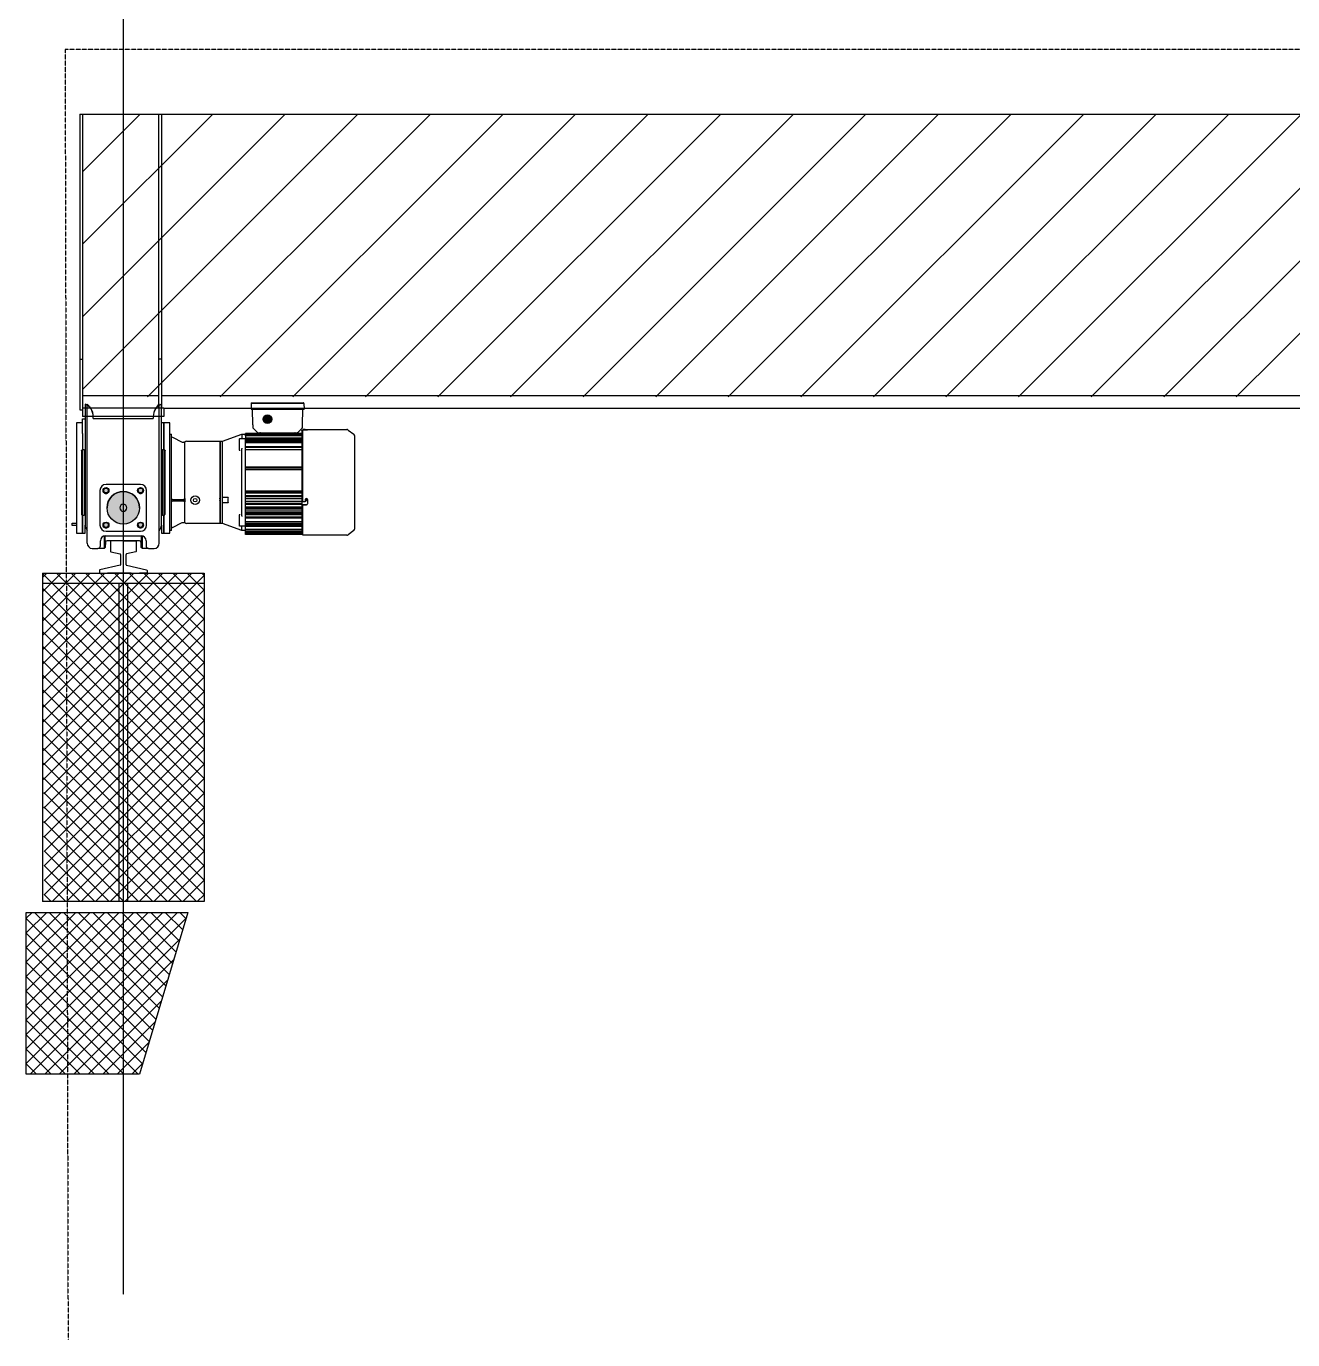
# Model space of a CAD drawing. Extents: x -599358 to 2865263, y -1062760 to 486533.
# Drawn here: x 236961 to 240878, y -695867 to -691802 of the extents above; entities that cross this region are included whole.
import ezdxf

# ---------------------------------------------------------------- set-up
doc = ezdxf.new("R2010")
doc.units = 0
doc.linetypes.add('DASH', pattern=[0.35, 0.25, -0.1])
doc.linetypes.add('DOTE', pattern=[2.42, 2, -0.2, 0.02, -0.2])
for name, color, linetype in [('06A-01-03', 7, 'Continuous'), ('5剖面线层', 2, 'Continuous'), ('A-AXIS-DOTE', 14, 'DOTE'), ('A-HATCH-1', 252, 'Continuous'), ('A-HATCH-2', 251, 'Continuous'), ('A-LIN-V', 9, 'Continuous'), ('FAG16-10.01MA1-被', 7, 'Continuous'), ('FAG16-10.02MA1-被', 7, 'Continuous'), ('FAG16-10MA1-端梁结构', 7, 'Continuous'), ('FAG16-20.02MA1-轴', 7, 'Continuous'), ('FHSGH10105-主梁-01', 7, 'Continuous'), ('FHSGH10105-主梁-02', 7, 'Continuous'), ('FHSGH10105-主梁-04', 7, 'Continuous'), ('FHSGH10105-主梁-06', 7, 'Continuous'), ('G80接口', 7, 'Continuous'), ('G80箱体', 7, 'Continuous'), ('六角头螺栓_M5-135', 7, 'Continuous'), ('后端盖', 7, 'Continuous'), ('左缓冲器_M', 7, 'Continuous'), ('接线盒', 7, 'Continuous'), ('接线盒盖', 7, 'Continuous'), ('机壳', 7, 'Continuous'), ('电机接线盒密封垫', 7, 'Continuous'), ('端梁装置_M', 7, 'Continuous'), ('端盖', 7, 'Continuous'), ('连接板', 7, 'Continuous'), ('齿轴1', 7, 'Continuous')]:
    doc.layers.add(name, color=color, linetype=linetype)

# ---------------------------------------------------------------- blocks, each defined once
blk = doc.blocks.new('zw$F472')
at = {"layer": '5剖面线层'}
h = blk.add_hatch(color=250, dxfattribs=at)
h.dxf.hatch_style = 1
h.paths.add_polyline_path([(78, 46, 1), (14, 46, 1)])
at = {"layer": '左缓冲器_M', "color": 7, "linetype": 'Continuous'}
for p, q in [((0, 80), (0, 12)), ((80, 92), (12, 92)), ((80, 92), (12, 92)), ((92, 12), (92, 80)), ((12, 0), (80, 0))]:
    blk.add_line(p, q, dxfattribs=at)
blk.add_circle((46, 46), 32, dxfattribs=at)
blk.add_circle((46, 46), 32, dxfattribs=at)
for centre, radius, start, end in [((12, 80), 12, 90, 180), ((12, 80), 12, 90, 180), ((12, 80), 5.76, 0, 359.9997), ((12, 80), 5.76, 179.9997, 359.9997), ((46, 46), 32, 0, 179.9997), ((80, 80), 5.77, 0, 359.9997), ((80, 80), 5.76, 138.2865, 359.9997), ((80, 80), 5.76, 179.9997, 359.9997), ((80, 80), 12, 0, 90), ((80, 80), 12, 0, 90), ((80, 80), 5.76, 0, 30.6637), ((12, 12), 12, 180, 270), ((12, 12), 5.76, 0, 359.9997), ((12, 12), 5.76, 179.9997, 359.9997), ((80, 12), 5.76, 0, 359.9997), ((80, 12), 5.76, 179.9997, 359.9997), ((80, 12), 5.77, 240.2721, 271.2954), ((80, 12), 5.77, 240.2724, 271.2951), ((80, 12), 12, 270, 0)]:
    blk.add_arc(centre, radius, start, end, dxfattribs=at)
at = {"layer": '端梁装置_M', "color": 7, "linetype": 'Continuous'}
for centre, start in [((12, 80), 0), ((12, 80), 179.9997), ((80, 80), 0), ((80, 80), 179.9997), ((12, 12), 0), ((12, 12), 179.9997), ((80, 12), 0), ((80, 12), 179.9997)]:
    blk.add_arc(centre, 4.8, start, 359.9997, dxfattribs=at)

msp = doc.modelspace()

# ---------------------------------------------------------------- hatches: boundary and pattern name
at = {"layer": '5剖面线层'}
h = msp.add_hatch(color=4, dxfattribs=at)
h.dxf.hatch_style = 1
h.paths.add_polyline_path([(237720, -693017.6, 1), (237692.9, -693017.6, 1)])
h = msp.add_hatch(color=4, dxfattribs=at)
h.dxf.hatch_style = 1
h.paths.add_polyline_path([(237306.5, -693238.5, -0.999997), (237321.5, -693238.5, -0.999997), (237306.5, -693238.5)])
h.paths.add_polyline_path([(237199.6, -693238.5, -0.999997), (237214.7, -693238.5, -0.999997), (237199.6, -693238.5)])
h.paths.add_polyline_path([(237199.6, -693345.3, -0.999997), (237214.7, -693345.3, -0.999996)])
h.paths.add_polyline_path([(237306.5, -693345.3, -0.999997), (237321.5, -693345.3, -0.999997)])
at = {"layer": 'A-HATCH-1'}
h = msp.add_hatch(dxfattribs=at)
h.set_pattern_fill('ANSI31', color=4, scale=100, angle=180)
h.set_pattern_definition([(45, (-1151239.83, -1271056.52), (-112.253202, 112.253202), [])])
h.paths.add_polyline_path([(244910.6, -692074), (237134.9, -692074), (237134.9, -692949), (244910.6, -692949)])
at = {"layer": 'A-HATCH-2'}
h = msp.add_hatch(dxfattribs=at)
h.set_pattern_fill('ANSI37', color=256, scale=20)
h.set_pattern_definition([(45, (2005835.228, -1269966.52), (-22.4506403, 22.4506403), []), (135, (2005835.228, -1269966.52), (-22.4506403, -22.4506403), [])])
h.paths.add_polyline_path([(237016.3, -694510.4), (237010.6, -693494.2), (237510.6, -693494.2), (237510.6, -694510.4)])
h = msp.add_hatch(dxfattribs=at)
h.set_pattern_fill('ANSI37', color=256, scale=20)
h.set_pattern_definition([(45, (2005890.966, -1270556.52), (-22.4506403, 22.4506403), []), (135, (2005890.966, -1270556.52), (-22.4506403, -22.4506403), [])])
h.paths.add_polyline_path([(236960.6, -695044.2), (236960.6, -694544.2), (237460.6, -694544.2), (237310.6, -695044.2)])

# ---------------------------------------------------------------- linework, layer by layer
at = {"color": 6, "linetype": 'DASH'}
for p, q in [((244910.6, -691874), (237080.6, -691874)), ((237080.6, -691874), (237089.9, -695866.5))]:
    msp.add_line(p, q, dxfattribs=at)
at = {"color": 4}
msp.add_line((237389.8, -693312.3), (237386.7, -693312.3), dxfattribs=at)
at = {"color": 4, "ltscale": 0.5}
for p, q in [((237220.6, -693395.6), (237220.6, -693426.7)), ((237260.6, -693394), (237222.2, -693394)), ((237260.6, -693394), (237298.9, -693394)), ((237300.5, -693395.6), (237300.5, -693426.7)), ((237221.9, -693428.2), (237250.9, -693434.9)), ((237252.1, -693436.4), (237252.1, -693468)), ((237269, -693436.4), (237269, -693468)), ((237299.3, -693428.2), (237270.2, -693434.9)), ((237187, -693485.6), (237187, -693494.2)), ((237250.9, -693469.6), (237188.2, -693484)), ((237270.2, -693469.6), (237332.9, -693484)), ((237334.2, -693485.6), (237334.2, -693494.2)), ((237010.6, -693494.2), (237510.6, -693494.2)), ((237010.6, -693494.2), (237010.6, -693525.7)), ((237010.6, -693525.7), (237510.6, -693525.7)), ((237010.6, -693525.7), (237010.6, -694510.4)), ((237137.7, -693494.2), (237211.3, -693494.2)), ((237187, -693494.2), (237310.6, -693494.2)), ((237284.9, -693494.2), (237211.3, -693494.2)), ((237247.1, -693525.7), (237247.1, -694510.4)), ((237274, -693525.7), (237274, -694510.4)), ((237334.2, -693494.2), (237310.6, -693494.2)), ((237510.6, -693494.2), (237510.6, -693525.7)), ((237510.6, -693525.7), (237510.6, -694510.4)), ((237510.6, -694510.4), (237010.6, -694510.4))]:
    msp.add_line(p, q, dxfattribs=at)
at = {"color": 4}
msp.add_lwpolyline([(237102.5, -693339), (237116, -693339), (237116, -693346.8), (237102.5, -693346.8)], close=True, dxfattribs=at)
at = {"color": 4, "ltscale": 0.5}
for centre, start, end in [((237222.2, -693395.6), 90, 180), ((237298.9, -693395.6), 0, 90), ((237222.2, -693426.7), 180, 257), ((237250.6, -693436.4), 0, 77), ((237270.6, -693436.4), 103, 180), ((237298.9, -693426.7), 283, 0), ((237188.5, -693485.6), 103, 180), ((237250.6, -693468), 283, 0), ((237270.6, -693468), 180, 257), ((237332.6, -693485.6), 0, 77)]:
    msp.add_arc(centre, 1.57, start, end, dxfattribs=at)
at = {"layer": '06A-01-03', "color": 4, "linetype": 'Continuous'}
for p, q in [((237816.1, -693049.6), (237816.1, -693049.7)), ((237816.1, -693049.6), (237823.1, -693049.6)), ((237823.1, -693049.7), (237816.1, -693049.7)), ((237816.1, -693049.7), (237816.1, -693050.5)), ((237816.1, -693273.2), (237816.1, -693050.5)), ((237816.1, -693050.5), (237827.1, -693050.5)), ((237823.1, -693049.6), (237823.1, -693049.7)), ((237823.1, -693050.5), (237823.1, -693049.7)), ((237831, -693050.1), (237831, -693049.6)), ((237831, -693049.6), (237951.6, -693049.6)), ((237956.5, -693051.3), (237973.3, -693064.5)), ((237976.4, -693356), (237976.4, -693070.7)), ((237823.1, -693273.2), (237816.1, -693273.2)), ((237827.1, -693282.4), (237816.1, -693282.4)), ((237816.1, -693282.6), (237816.1, -693282.4)), ((237816.1, -693377.1), (237816.1, -693282.6)), ((237816.1, -693282.6), (237827.1, -693282.6)), ((237823.1, -693267.7), (237823.1, -693273.2)), ((237831, -693278.7), (237831, -693267.7)), ((237973.3, -693362.1), (237956.5, -693375.4)), ((237823.1, -693377.1), (237816.1, -693377.1)), ((237951.6, -693377.1), (237831, -693377.1))]:
    msp.add_line(p, q, dxfattribs=at)
for centre, radius, start, end in [((237827.1, -692967.8), 81.9, 267.251, 272.749), ((237951.6, -693057.4), 7.86, 51.8428, 90), ((237968.5, -693070.7), 7.86, 0, 51.8428), ((237827.1, -693267.6), 3.93, 359.6522, 180.3478), ((237827.1, -693278.5), 3.91, 269.7971, 359.8507), ((237827.1, -693278.6), 3.91, 269.7873, 359.8627), ((237968.5, -693356), 7.86, 308.1572, 0), ((237827.1, -693458.9), 81.9, 87.251, 92.749), ((237951.6, -693369.2), 7.86, 270, 308.1572)]:
    msp.add_arc(centre, radius, start, end, dxfattribs=at)
msp.add_open_spline([(237827.1, -693050.5), (237827.2, -693050.5), (237827.3, -693050.5), (237827.6, -693050.5), (237827.9, -693050.5), (237828.2, -693050.5), (237828.7, -693050.5), (237829.3, -693050.4), (237829.9, -693050.4), (237830.4, -693050.3), (237830.7, -693050.2), (237830.8, -693050.2), (237830.9, -693050.1), (237831, -693050.1), (237831, -693050.1), (237831, -693050.1)], degree=3, knots=[0, 0, 0, 0, 0.041659, 0.083241, 0.124924, 0.187526, 0.250171, 0.374622, 0.499792, 0.624328, 0.7493, 0.81163, 0.874211, 0.937221, 1, 1, 1, 1], dxfattribs=at)
at = {"layer": 'A-AXIS-DOTE', "color": 4}
msp.add_line((237260.6, -691041.5), (237260.6, -695726.5), dxfattribs=at)
at = {"layer": 'A-LIN-V', "color": 4}
msp.add_lwpolyline([(236960.6, -695044.2), (236960.6, -694544.2), (237460.6, -694544.2), (237310.6, -695044.2), (236960.6, -695044.2)], dxfattribs=at)
at = {"layer": 'FAG16-10.01MA1-被', "color": 4, "linetype": 'Continuous'}
for p, q in [((237201.2, -693378.9), (237201.2, -693417.6)), ((237204.7, -693414.5), (237204.7, -693378.3)), ((237205.6, -693398.5), (237204.7, -693414.5)), ((237310.9, -693394), (237210.3, -693394)), ((237316.4, -693414.3), (237315.6, -693398.5)), ((237316.4, -693378.3), (237316.4, -693414.3)), ((237319.7, -693417.6), (237319.7, -693378.9)), ((237201.2, -693417.6), (237182, -693417.6)), ((237204.7, -693414.5), (237201.2, -693417.6)), ((237319.7, -693417.6), (237316.4, -693414.3)), ((237339.1, -693417.6), (237319.7, -693417.6))]:
    msp.add_line(p, q, dxfattribs=at)
for centre, start, end in [((237210.3, -693398.7), 90, 177), ((237310.9, -693398.7), 3, 90)]:
    msp.add_arc(centre, 4.71, start, end, dxfattribs=at)
at = {"layer": 'FAG16-10.02MA1-被', "color": 4, "linetype": 'Continuous'}
for p, q in [((237131.3, -693114.3), (237134.5, -693111.2)), ((237131.3, -693115.3), (237131.3, -693114.3)), ((237131.3, -693115.3), (237131.3, -693312.3)), ((237134.5, -693111.2), (237134.5, -693112.3)), ((237134.5, -693111.2), (237139.6, -693111.2)), ((237134.5, -693315.5), (237134.5, -693112.3)), ((237139.6, -693112.3), (237139.6, -693111.2)), ((237139.6, -693112.3), (237139.6, -693315.5)), ((237139.6, -693113.5), (237142.7, -693113.5)), ((237378.4, -693113.5), (237381.5, -693113.5)), ((237381.5, -693112.3), (237381.5, -693111.2)), ((237381.5, -693111.2), (237386.7, -693111.2)), ((237381.5, -693112.3), (237381.5, -693315.5)), ((237386.7, -693112.3), (237386.7, -693111.2)), ((237386.7, -693111.2), (237389.8, -693114.3)), ((237386.7, -693112.3), (237386.7, -693315.5)), ((237389.8, -693114.3), (237389.8, -693115.3)), ((237389.8, -693312.3), (237389.8, -693115.3)), ((237134.5, -693315.5), (237131.3, -693312.3)), ((237139.6, -693315.5), (237134.5, -693315.5)), ((237142.7, -693313.1), (237139.6, -693313.1)), ((237381.5, -693313.1), (237378.4, -693313.1)), ((237386.7, -693315.5), (237381.5, -693315.5))]:
    msp.add_line(p, q, dxfattribs=at)
at = {"layer": 'FAG16-10MA1-端梁结构', "color": 4, "linetype": 'Continuous'}
for p, q in [((237142.7, -692971.3), (237142.7, -693345.3)), ((237149, -693401.9), (237149, -692971.3)), ((237372.1, -693401.9), (237372.1, -692971.3)), ((237378.4, -693345.3), (237378.4, -692971.3)), ((237353.3, -693009.2), (237167.9, -693009.2)), ((237167.9, -693015.5), (237353.3, -693015.5)), ((237386.3, -693029.5), (237378.4, -693029.5)), ((237386.3, -693060.9), (237386.3, -693029.5)), ((237386.3, -693060.9), (237386.3, -693111.2)), ((237134.9, -693339), (237134.9, -693315.5)), ((237386.3, -693315.5), (237386.3, -693339)), ((237134.9, -693339), (237134.9, -693370.5)), ((237142.7, -693370.5), (237142.7, -693345.3)), ((237378.4, -693345.3), (237378.4, -693370.5)), ((237386.3, -693370.5), (237386.3, -693339)), ((237134.9, -693370.5), (237142.7, -693370.5)), ((237189.9, -693409.7), (237189.9, -693394)), ((237205.6, -693378.3), (237315.6, -693378.3)), ((237331.3, -693394), (237331.3, -693409.7)), ((237378.4, -693370.5), (237386.3, -693370.5)), ((237164.7, -693417.6), (237182, -693417.6)), ((237339.1, -693417.6), (237356.4, -693417.6))]:
    msp.add_line(p, q, dxfattribs=at)
for centre, radius, start, end in [((237129.1, -693007.6), 38.7, 357.6766, 69.5037), ((237113, -693012.8), 54.9, 357.2127, 49.0501), ((237392, -693007.6), 38.7, 110.4963, 182.3234), ((237408.1, -693012.8), 54.9, 130.9499, 182.7873), ((237260.6, -693291.9), 11, 0, 180), ((237260.6, -693291.9), 11, 180, 0), ((237167.9, -693345.3), 25.1, 180, 221.4096), ((237353.3, -693345.3), 25.1, 318.5904, 0), ((237164.7, -693401.9), 15.7, 180, 270), ((237205.6, -693394), 15.7, 90, 180), ((237315.6, -693394), 15.7, 0, 90), ((237356.4, -693401.9), 15.7, 270, 0), ((237182, -693409.7), 7.86, 270, 0), ((237339.1, -693409.7), 7.86, 180, 270)]:
    msp.add_arc(centre, radius, start, end, dxfattribs=at)
at = {"layer": 'FAG16-20.02MA1-轴', "color": 4, "linetype": 'Continuous'}
for p, q in [((237116, -693029.5), (237116, -693060.9)), ((237134.9, -693029.5), (237116, -693029.5)), ((237386.3, -693029.5), (237386.3, -693060.9)), ((237405.1, -693029.5), (237386.3, -693029.5)), ((237405.1, -693060.9), (237405.1, -693029.5)), ((237116, -693060.9), (237116, -693339)), ((237386.3, -693111.2), (237386.3, -693060.9)), ((237405.1, -693339), (237405.1, -693060.9)), ((237134.9, -693315.5), (237134.9, -693339)), ((237386.3, -693339), (237386.3, -693315.5)), ((237116, -693339), (237116, -693370.5)), ((237134.9, -693370.5), (237134.9, -693339)), ((237386.3, -693339), (237386.3, -693370.5)), ((237405.1, -693370.5), (237405.1, -693339)), ((237116, -693370.5), (237134.9, -693370.5)), ((237386.3, -693370.5), (237405.1, -693370.5))]:
    msp.add_line(p, q, dxfattribs=at)
at = {"layer": 'FHSGH10105-主梁-01', "color": 4, "linetype": 'Continuous'}
for p, q in [((237125.8, -692074), (237125.8, -692832)), ((237134.9, -692074), (237134.9, -692832)), ((237125.8, -692832), (237134.9, -692832)), ((237125.8, -692832), (237125.8, -692989.1)), ((237134.9, -692832), (237134.9, -692989.1)), ((237125.8, -692989.1), (237134.9, -692989.1))]:
    msp.add_line(p, q, dxfattribs=at)
at = {"layer": 'FHSGH10105-主梁-02', "color": 4, "linetype": 'Continuous'}
for p, q in [((237370.6, -692831.6), (237370.6, -692074)), ((237379.6, -692831.6), (237379.6, -692074)), ((237370.6, -692984), (237370.6, -692831.6)), ((237379.6, -692831.6), (237370.6, -692831.6)), ((237379.6, -692984), (237379.6, -692831.6)), ((237379.6, -692984), (237370.6, -692984))]:
    msp.add_line(p, q, dxfattribs=at)
at = {"layer": 'FHSGH10105-主梁-04', "color": 4, "linetype": 'Continuous'}
msp.add_line((237125.8, -692074), (244910.6, -692074), dxfattribs=at)
at = {"layer": 'FHSGH10105-主梁-06', "color": 4, "linetype": 'Continuous'}
for p, q in [((237134.9, -692944.7), (237370.6, -692944.7)), ((237379.6, -692944.7), (244910.6, -692944.7)), ((237386.3, -692984), (244910.6, -692984))]:
    msp.add_line(p, q, dxfattribs=at)
at = {"layer": 'G80接口', "color": 4, "linetype": 'Continuous'}
for p, q in [((237567.8, -693086), (237627.5, -693064)), ((237619.6, -693077.6), (237619.6, -693078.2)), ((237619.6, -693079), (237619.6, -693078.2)), ((237638.5, -693078.2), (237619.6, -693078.2)), ((237619.6, -693087.9), (237619.6, -693079)), ((237627.5, -693064), (237627.5, -693077.6)), ((237627.5, -693064), (237638.5, -693064)), ((237638.5, -693069.4), (237638.5, -693076.4)), ((237638.5, -693087.9), (237638.5, -693079)), ((237559.9, -693340.6), (237559.9, -693086)), ((237559.9, -693086), (237567.8, -693086)), ((237567.8, -693260.5), (237567.8, -693086)), ((237619.6, -693090), (237619.6, -693087.9)), ((237619.6, -693113.2), (237619.6, -693090)), ((237619.6, -693113.2), (237619.6, -693115.4)), ((237627.5, -693317), (237627.5, -693109.7)), ((237638.5, -693103.4), (237638.5, -693093.6)), ((237638.5, -693166.6), (237638.5, -693111.7)), ((237638.5, -693240.6), (237638.5, -693174.2)), ((237584.7, -693260.5), (237567.8, -693260.5)), ((237567.8, -693276.2), (237567.8, -693260.5)), ((237584.7, -693276.2), (237567.8, -693276.2)), ((237567.8, -693340.6), (237567.8, -693276.2)), ((237638.5, -693255.3), (237638.5, -693246.5)), ((237638.5, -693272.2), (237638.5, -693264.4)), ((237638.5, -693290.1), (237638.5, -693281.7)), ((237619.6, -693311.2), (237619.6, -693313.5)), ((237619.6, -693336.6), (237619.6, -693313.5)), ((237638.5, -693303), (237638.5, -693296.1)), ((237638.5, -693314.9), (237638.5, -693310)), ((237638.5, -693333), (237638.5, -693323.2)), ((237567.8, -693340.6), (237559.9, -693340.6)), ((237627.5, -693362.6), (237567.8, -693340.6)), ((237619.6, -693338.7), (237619.6, -693336.6)), ((237619.6, -693347.7), (237619.6, -693338.7)), ((237619.6, -693348.5), (237619.6, -693347.7)), ((237619.6, -693348.5), (237619.6, -693349)), ((237638.5, -693348.5), (237619.6, -693348.5)), ((237627.5, -693362.6), (237627.5, -693349.1)), ((237638.5, -693362.6), (237627.5, -693362.6)), ((237638.5, -693347.7), (237638.5, -693338.7))]:
    msp.add_line(p, q, dxfattribs=at)
for centre, radius, start, end in [((237627.2, -693077.6), 0.34, 332.0769, 0.27), ((239195.9, -692607.4), 1646.8, 197.6875, 197.7471), ((237626.6, -693109.6), 0.868, 359.567, 17.3644), ((237613, -693268.3), 29.4, 164.4802, 195.5198), ((239196.4, -693819.4), 1647.3, 162.253, 162.3125), ((237626.6, -693317), 0.868, 342.6356, 0.433), ((237627.2, -693349.1), 0.34, 359.73, 27.9231)]:
    msp.add_arc(centre, radius, start, end, dxfattribs=at)
for points, knots in [([(237627.5, -693077.7), (237627.4, -693077.8), (237627.4, -693077.8), (237627.3, -693077.9), (237627.3, -693078), (237627.2, -693078.1), (237627.2, -693078.1), (237627.1, -693078.1), (237627.1, -693078.1), (237627.1, -693078.1), (237627.1, -693078.1), (237627.1, -693078.1), (237627, -693078.2), (237627, -693078.2), (237627, -693078.2), (237627, -693078.2), (237626.9, -693078.2), (237626.9, -693078.2), (237626.9, -693078.2), (237626.9, -693078.2), (237626.9, -693078.2), (237626.9, -693078.2), (237626.9, -693078.2), (237626.9, -693078.2)], [0, 0, 0, 0, 0.125, 0.25, 0.375, 0.5, 0.625, 0.625, 0.65625, 0.65625, 0.6875, 0.75, 0.875, 0.875, 0.9375, 0.96875, 0.984375, 0.988281, 0.988281, 0.990234, 0.990234, 0.992187, 1, 1, 1, 1]), ([(237627.5, -693348.9), (237627.4, -693348.9), (237627.4, -693348.8), (237627.3, -693348.7), (237627.3, -693348.6), (237627.2, -693348.6), (237627.2, -693348.6), (237627.2, -693348.6), (237627.2, -693348.5), (237627.1, -693348.5), (237627.1, -693348.5), (237627, -693348.5), (237627, -693348.5), (237627, -693348.5), (237627, -693348.5), (237626.9, -693348.5), (237626.9, -693348.5), (237626.9, -693348.5), (237626.9, -693348.5), (237626.9, -693348.5), (237626.9, -693348.5)], [0, 0, 0, 0, 0.125, 0.25, 0.375, 0.5, 0.5, 0.5625, 0.5625, 0.625, 0.75, 0.875, 0.875, 0.9375, 0.96875, 0.984375, 0.988281, 0.988281, 0.992188, 1, 1, 1, 1])]:
    msp.add_open_spline(points, degree=3, knots=knots, dxfattribs=at)
at = {"layer": 'G80箱体', "color": 4, "linetype": 'Continuous'}
for p, q in [((237405.1, -693064), (237409.9, -693064)), ((237409.9, -693362.6), (237409.9, -693064)), ((237409.9, -693071.9), (237413, -693073.5)), ((237413, -693073.5), (237442.9, -693089.2)), ((237442.9, -693089.2), (237447.4, -693089.2)), ((237450.9, -693089.2), (237447.4, -693089.2)), ((237449.9, -693092.5), (237449.9, -693262.8)), ((237456.2, -693086), (237559.9, -693086)), ((237559.9, -693086), (237559.9, -693340.6)), ((237413, -693266), (237442.9, -693266)), ((237413, -693270.7), (237442.9, -693270.7)), ((237442.9, -693266), (237447.4, -693266)), ((237442.9, -693266), (237442.9, -693270.7)), ((237442.9, -693270.7), (237447.4, -693270.7)), ((237449.9, -693273.8), (237449.9, -693334.1)), ((237450.9, -693262.9), (237450.9, -693273.7)), ((237409.9, -693362.6), (237405.1, -693362.6)), ((237413, -693353.1), (237409.9, -693354.7)), ((237413, -693353.1), (237442.9, -693337.5)), ((237442.9, -693337.5), (237447.4, -693337.5)), ((237447.4, -693337.5), (237450.9, -693337.5)), ((237559.9, -693340.6), (237456.2, -693340.6))]:
    msp.add_line(p, q, dxfattribs=at)
for radius in [13.4, 5.43]:
    msp.add_circle((237482.9, -693268.3), radius, dxfattribs=at)
for centre, radius, start, end in [((237456.3, -693092.5), 6.35, 147.957, 180.0192), ((237456.2, -693092.3), 6.29, 90, 149.5894), ((237413, -693262.8), 3.14, 180, 270), ((237413, -693273.8), 3.14, 90, 180), ((237456.3, -693334.1), 6.35, 179.9807, 212.0431), ((237456.2, -693334.3), 6.29, 210.3893, 270)]:
    msp.add_arc(centre, radius, start, end, dxfattribs=at)
for points, degree, knots in [([(237449.9, -693262.8), (237449.9, -693263.2), (237449.8, -693263.6), (237449.5, -693264.4), (237449.3, -693264.7), (237448.7, -693265.3), (237448.4, -693265.6), (237447.6, -693265.9), (237447.2, -693266), (237446.8, -693266)], 3, [0, 0, 0, 0, 0.25, 0.25, 0.5, 0.5, 0.75, 0.75, 1, 1, 1, 1]), ([(237446.8, -693270.7), (237447.2, -693270.7), (237447.6, -693270.8), (237448.4, -693271.1), (237448.7, -693271.3), (237449.3, -693271.9), (237449.5, -693272.2), (237449.8, -693273), (237449.9, -693273.4), (237449.9, -693273.8)], 3, [0, 0, 0, 0, 0.25, 0.25, 0.5, 0.5, 0.75, 0.75, 1, 1, 1, 1]), ([(237447.4, -693266), (237448, -693266), (237448.6, -693265.7), (237449.2, -693265.5), (237449.7, -693265.1), (237450, -693264.9), (237450.2, -693264.7), (237450.4, -693264.4), (237450.5, -693264.2), (237450.7, -693263.9), (237450.8, -693263.6), (237450.9, -693263.3), (237450.9, -693262.9)], 2, [0, 0, 0, 0.25, 0.25, 0.5, 0.5, 0.625, 0.625, 0.75, 0.75, 0.875, 0.875, 1, 1, 1]), ([(237450.9, -693273.7), (237450.9, -693273.1), (237450.5, -693272.5), (237450.4, -693272.2), (237450.2, -693272), (237450, -693271.7), (237449.7, -693271.5), (237449.3, -693271.1), (237448.6, -693270.9), (237448, -693270.7), (237447.4, -693270.7)], 2, [0, 0, 0, 0.25, 0.25, 0.375, 0.375, 0.5, 0.5, 0.75, 0.75, 1, 1, 1])]:
    msp.add_open_spline(points, degree=degree, knots=knots, dxfattribs=at)
at = {"layer": '六角头螺栓_M5-135', "color": 4, "linetype": 'Continuous'}
for p, q in [((237638.5, -693085.5), (237657.8, -693085.5)), ((237657.8, -693085.5), (237812.9, -693085.5)), ((237657.8, -693341.1), (237638.5, -693341.1)), ((237812.9, -693341.1), (237657.8, -693341.1))]:
    msp.add_line(p, q, dxfattribs=at)
at = {"layer": '后端盖', "color": 4, "linetype": 'Continuous'}
for p, q in [((237812.9, -693052.5), (237812.9, -693052.2)), ((237812.9, -693052.2), (237816.1, -693052.2)), ((237812.9, -693052.5), (237812.9, -693053.8)), ((237812.9, -693053.8), (237812.9, -693061.6)), ((237812.9, -693069.4), (237812.9, -693076.4)), ((237812.9, -693077.8), (237816.1, -693077.8)), ((237812.9, -693078.2), (237812.9, -693088.8)), ((237812.9, -693100.2), (237812.9, -693100)), ((237812.9, -693100.2), (237812.9, -693103.4)), ((237812.9, -693110.9), (237812.9, -693166.6)), ((237812.9, -693173), (237812.9, -693240.6)), ((237812.9, -693246.5), (237812.9, -693255)), ((237812.9, -693260.9), (237812.9, -693275.7)), ((237812.9, -693281.7), (237812.9, -693290.1)), ((237812.9, -693296.1), (237812.9, -693303.7)), ((237812.9, -693310), (237812.9, -693315.7)), ((237812.9, -693323.7), (237812.9, -693326.4)), ((237812.9, -693326.6), (237812.9, -693326.4)), ((237812.9, -693337.8), (237812.9, -693348.5)), ((237816.1, -693348.9), (237812.9, -693348.9)), ((237812.9, -693374.1), (237812.9, -693374.4)), ((237816.1, -693374.4), (237812.9, -693374.4))]:
    msp.add_line(p, q, dxfattribs=at)
msp.add_circle((237827.1, -693268.3), 2.55, dxfattribs=at)
at = {"layer": '接线盒', "color": 4, "linetype": 'Continuous'}
for p, q in [((237661, -693035.2), (237660.1, -692986.9)), ((237814.8, -693035.2), (237815.7, -692986.9)), ((237661, -693035.2), (237661.1, -693043.8)), ((237814.7, -693043.8), (237814.8, -693035.2)), ((237662, -693046), (237676.3, -693060)), ((237677, -693060), (237676.3, -693060)), ((237677, -693060), (237683.2, -693060)), ((237684.8, -693060), (237683.2, -693060)), ((237684.8, -693060), (237791, -693060)), ((237792.5, -693060), (237791, -693060)), ((237792.5, -693060), (237798.8, -693060)), ((237799.5, -693060), (237798.8, -693060)), ((237799.5, -693060), (237813.7, -693046))]:
    msp.add_line(p, q, dxfattribs=at)
msp.add_circle((237706.5, -693017.6), 13.6, dxfattribs=at)
for centre, start, end in [((237664.3, -693043.7), 181, 225.5), ((237811.5, -693043.7), 314.5, 359)]:
    msp.add_arc(centre, 3.14, start, end, dxfattribs=at)
at = {"layer": '接线盒盖', "color": 4, "linetype": 'Continuous'}
for p, q in [((237656.5, -692968.9), (237656.2, -692986.9)), ((237656.2, -692986.9), (237664, -692986.9)), ((237657.3, -692967), (237818.5, -692967)), ((237657.3, -692967.5), (237657.3, -692967)), ((237657.3, -692967.5), (237657.3, -692968.1)), ((237657.3, -692968.1), (237664.3, -692968.1)), ((237664, -692986.9), (237811.7, -692986.9)), ((237664.3, -692968.1), (237811.4, -692968.1)), ((237811.4, -692968.1), (237818.5, -692968.1)), ((237811.7, -692986.9), (237819.6, -692986.9)), ((237818.5, -692967.5), (237819.3, -692967.6)), ((237819.3, -692968.9), (237819.6, -692986.9))]:
    msp.add_line(p, q, dxfattribs=at)
for centre, radius, start, end in [((237657.3, -692967.8), 0.79, 91.6365, 171.0157), ((237657.3, -692967.8), 0.786, 90, 91.4003), ((237818.5, -692967.8), 0.786, 88.5997, 90), ((237813.5, -692967.3), 5, 356.8455, 3.1545), ((237818.5, -692967.8), 0.791, 9.0859, 88.2619), ((237818.5, -692968.9), 0.786, 1.0038, 89.9962), ((237818.5, -692967.8), 0.785, 0.9973, 8.7508)]:
    msp.add_arc(centre, radius, start, end, dxfattribs=at)
msp.add_open_spline([(237657.3, -692968.1), (237657.1, -692968.1), (237656.9, -692968.2), (237656.6, -692968.4), (237656.5, -692968.6), (237656.5, -692968.9)], degree=3, knots=[0, 0, 0, 0, 0.5, 0.5, 1, 1, 1, 1], dxfattribs=at)
at = {"layer": '机壳', "color": 4, "linetype": 'Continuous'}
for p, q in [((237638.5, -693064.7), (237638.5, -693061.6)), ((237812.9, -693061.6), (237638.5, -693061.6)), ((237638.5, -693069.4), (237638.5, -693064.7)), ((237812.9, -693064.7), (237638.5, -693064.7)), ((237812.9, -693069.4), (237638.5, -693069.4)), ((237638.5, -693080.6), (237638.5, -693076.4)), ((237812.9, -693076.4), (237638.5, -693076.4)), ((237812.9, -693080.6), (237638.5, -693080.6)), ((237812.9, -693061.6), (237812.9, -693064.7)), ((237812.9, -693064.7), (237812.9, -693069.4)), ((237812.9, -693076.4), (237812.9, -693080.6)), ((237812.9, -693083.9), (237638.5, -693083.9)), ((237638.5, -693090.9), (237638.5, -693086.1)), ((237812.9, -693086.1), (237638.5, -693086.1)), ((237638.5, -693093.6), (237638.5, -693090.9)), ((237812.9, -693090.9), (237638.5, -693090.9)), ((237812.9, -693102.9), (237638.5, -693102.9)), ((237638.5, -693105.5), (237638.5, -693103.4)), ((237812.9, -693103.4), (237638.5, -693103.4)), ((237638.5, -693111.7), (237638.5, -693105.5)), ((237812.9, -693105.5), (237638.5, -693105.5)), ((237812.9, -693112.6), (237638.5, -693112.6)), ((237812.9, -693086.1), (237812.9, -693090.9)), ((237812.9, -693090.9), (237812.9, -693100)), ((237812.9, -693103.4), (237812.9, -693105.5)), ((237812.9, -693105.5), (237812.9, -693110.9)), ((237638.5, -693168.8), (237638.5, -693166.6)), ((237812.9, -693166.6), (237638.5, -693166.6)), ((237638.5, -693173.6), (237638.5, -693168.8)), ((237812.9, -693168.8), (237638.5, -693168.8)), ((237812.9, -693174.2), (237638.5, -693174.2)), ((237812.9, -693166.6), (237812.9, -693168.8)), ((237812.9, -693168.8), (237812.9, -693173)), ((237638.5, -693242.9), (237638.5, -693240.6)), ((237812.9, -693240.6), (237638.5, -693240.6)), ((237638.5, -693246.1), (237638.5, -693242.9)), ((237812.9, -693242.9), (237638.5, -693242.9)), ((237812.9, -693240.6), (237812.9, -693242.9)), ((237812.9, -693242.9), (237812.9, -693245.7)), ((237812.9, -693246.5), (237638.5, -693246.5)), ((237812.9, -693255), (237638.5, -693255)), ((237638.5, -693258.1), (237638.5, -693255.3)), ((237638.5, -693264.4), (237638.5, -693258.1)), ((237812.9, -693258.1), (237638.5, -693258.1)), ((237812.9, -693264.4), (237638.5, -693264.4)), ((237638.5, -693278.5), (237638.5, -693272.2)), ((237812.9, -693272.2), (237638.5, -693272.2)), ((237638.5, -693281.3), (237638.5, -693278.5)), ((237812.9, -693278.5), (237638.5, -693278.5)), ((237812.9, -693281.7), (237638.5, -693281.7)), ((237812.9, -693255.7), (237812.9, -693258.1)), ((237812.9, -693258.1), (237812.9, -693264.4)), ((237812.9, -693272.2), (237812.9, -693278.5)), ((237812.9, -693278.5), (237812.9, -693280.9)), ((237812.9, -693290.1), (237638.5, -693290.1)), ((237638.5, -693293.7), (237638.5, -693290.5)), ((237638.5, -693296.1), (237638.5, -693293.7)), ((237812.9, -693293.7), (237638.5, -693293.7)), ((237812.9, -693296.1), (237638.5, -693296.1)), ((237812.9, -693302.4), (237638.5, -693302.4)), ((237638.5, -693307.8), (237638.5, -693303)), ((237638.5, -693310), (237638.5, -693307.8)), ((237812.9, -693307.8), (237638.5, -693307.8)), ((237812.9, -693310), (237638.5, -693310)), ((237812.9, -693314.1), (237638.5, -693314.1)), ((237638.5, -693321.1), (237638.5, -693314.9)), ((237638.5, -693323.2), (237638.5, -693321.1)), ((237812.9, -693321.1), (237638.5, -693321.1)), ((237812.9, -693323.2), (237638.5, -693323.2)), ((237812.9, -693323.7), (237638.5, -693323.7)), ((237812.9, -693290.9), (237812.9, -693293.7)), ((237812.9, -693293.7), (237812.9, -693296.1)), ((237812.9, -693303.7), (237812.9, -693307.8)), ((237812.9, -693307.8), (237812.9, -693310)), ((237812.9, -693315.7), (237812.9, -693321.1)), ((237812.9, -693321.1), (237812.9, -693323.2)), ((237638.5, -693335.7), (237638.5, -693333)), ((237638.5, -693340.5), (237638.5, -693335.7)), ((237812.9, -693335.7), (237638.5, -693335.7)), ((237812.9, -693340.5), (237638.5, -693340.5)), ((237812.9, -693342.7), (237638.5, -693342.7)), ((237638.5, -693350.2), (237638.5, -693346)), ((237812.9, -693346), (237638.5, -693346)), ((237638.5, -693359.5), (237638.5, -693350.2)), ((237812.9, -693350.2), (237638.5, -693350.2)), ((237638.5, -693360.7), (237638.5, -693359.5)), ((237812.9, -693359.5), (237638.5, -693359.5)), ((237638.5, -693366), (237638.5, -693360.7)), ((237812.9, -693360.7), (237638.5, -693360.7)), ((237638.5, -693366.9), (237638.5, -693366)), ((237812.9, -693366), (237638.5, -693366)), ((237638.5, -693370.7), (237638.5, -693366.9)), ((237812.9, -693366.9), (237638.5, -693366.9)), ((237812.9, -693326.6), (237812.9, -693335.7)), ((237812.9, -693335.7), (237812.9, -693340.5)), ((237812.9, -693346), (237812.9, -693350.2)), ((237812.9, -693350.6), (237812.9, -693359.5)), ((237812.9, -693359.5), (237812.9, -693360.7)), ((237812.9, -693360.7), (237812.9, -693366)), ((237812.9, -693366), (237812.9, -693366.9)), ((237812.9, -693366.9), (237812.9, -693370.7)), ((237638.5, -693371.3), (237638.5, -693370.7)), ((237812.9, -693370.7), (237638.5, -693370.7)), ((237638.5, -693373.9), (237638.5, -693371.3)), ((237812.9, -693371.3), (237638.5, -693371.3)), ((237638.5, -693374.3), (237638.5, -693373.9)), ((237812.9, -693373.9), (237638.5, -693373.9)), ((237812.9, -693374.3), (237638.5, -693374.3)), ((237812.9, -693370.7), (237812.9, -693371.3)), ((237812.9, -693371.3), (237812.9, -693373.9)), ((237812.9, -693373.9), (237812.9, -693374.3))]:
    msp.add_line(p, q, dxfattribs=at)
at = {"layer": '电机接线盒密封垫', "color": 4, "linetype": 'Continuous'}
for p, q in [((237678.6, -693061.6), (237678.6, -693060)), ((237797.2, -693060), (237797.2, -693061.6))]:
    msp.add_line(p, q, dxfattribs=at)
at = {"layer": '端盖', "color": 4, "linetype": 'Continuous'}
for p, q in [((237134.9, -693062.3), (237134.9, -693016.9)), ((237134.9, -693016.9), (237142.7, -693016.9)), ((237134.9, -693062.3), (237134.9, -693111.2))]:
    msp.add_line(p, q, dxfattribs=at)
at = {"layer": '连接板', "color": 4, "linetype": 'Continuous'}
for p, q in [((237386.3, -692984), (237134.9, -692984)), ((237134.9, -692984), (237134.9, -693009.2)), ((237386.3, -692984), (237386.3, -693009.2)), ((237167.9, -693009.2), (237134.9, -693009.2)), ((237386.3, -693009.2), (237353.3, -693009.2))]:
    msp.add_line(p, q, dxfattribs=at)
at = {"layer": '齿轴1', "color": 4, "linetype": 'Continuous'}
msp.add_line((237559.1, -693270.8), (237559.1, -693272.4), dxfattribs=at)
msp.add_arc((237201.4, -693268.6), 357.7, 359.9169, 0.0674, dxfattribs=at)
msp.add_open_spline([(237559.1, -693264.2), (237559.1, -693264), (237559.1, -693263.7), (237559.1, -693263.1), (237559.1, -693262.3)], degree=2, knots=[0, 0, 0, 0.5, 0.5, 1, 1, 1], dxfattribs=at)

# ---------------------------------------------------------------- block references
at = {"color": 4, "xscale": 1.571585729816195, "yscale": 1.571585729816195, "zscale": 1.571585729816195}
msp.add_blockref('zw$F472', (237188.3, -693364.2), dxfattribs=at)

doc.saveas('drawing.dxf')
